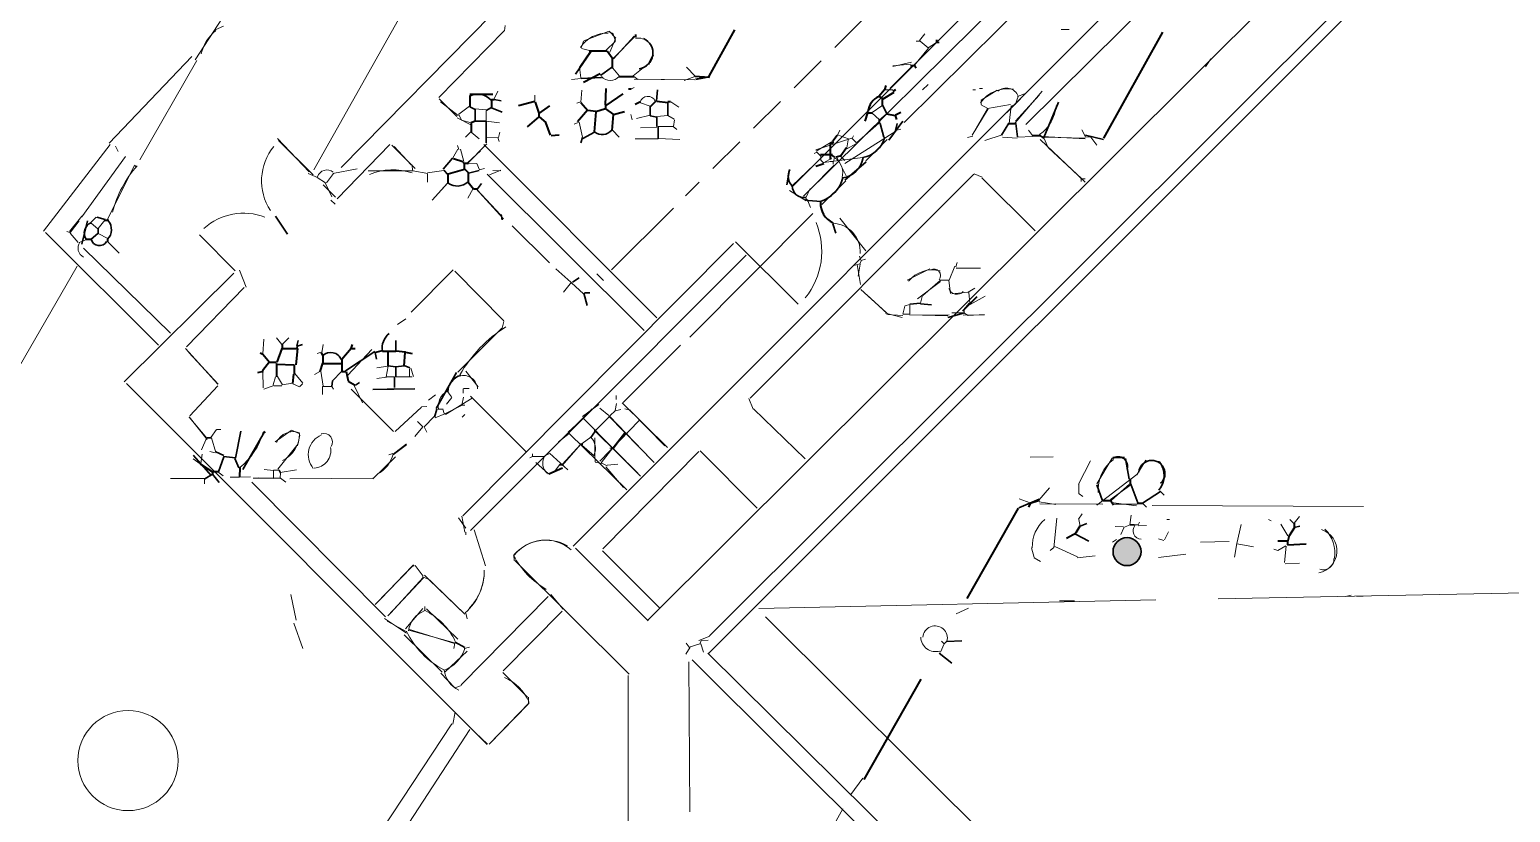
# Model space of a CAD drawing. Header units: millimetres. Extents: x -22015 to 140060, y -26591 to 87788.
# Drawn here: x 68161 to 86665, y 22655 to 32437 of the extents above; entities that cross this region are included whole.
import ezdxf

# ---------------------------------------------------------------- set-up
doc = ezdxf.new("R2010")
doc.units = ezdxf.units.MM
doc.linetypes.add('DASHED', pattern=[716.562987, 474.532405, -242.030582])
for name, color, linetype, lineweight in [('A_MED', 9, 'CONTINUOUS', 20), ('A_THIN', 8, 'CONTINUOUS', 15), ('CHECK', 2, 'CONTINUOUS', 35), ('P_DASHED', 200, 'DASHED', 25), ('P_NOMARK', 6, 'CONTINUOUS', 35), ('P_R', 5, 'CONTINUOUS', 40), ('P_R_MARK', 5, 'CONTINUOUS', 25), ('SYM', 4, 'CONTINUOUS', 25), ('TEXT_SHAPE', 7, 'CONTINUOUS', 30)]:
    doc.layers.add(name, color=color, linetype=linetype, lineweight=lineweight)

msp = doc.modelspace()

# ---------------------------------------------------------------- hatches: boundary and pattern name
at = {"layer": 'TEXT_SHAPE'}
h = msp.add_hatch(color=7, dxfattribs=at)
h.dxf.hatch_style = 1
edge = h.paths.add_edge_path()
edge.add_arc((81875, 25914), 175, 0, 360)

# ---------------------------------------------------------------- linework, layer by layer
at = {"layer": 'A_MED', "lineweight": 20}
for p, q in [((73605, 34053), (71713, 30683)), ((70572, 32583), (70232, 32061)), ((74106, 32490), (74094, 32423)), ((75086, 32295), (75392, 32412)), ((75394, 32411), (75445, 32394)), ((75404, 32418), (75485, 32331)), ((75450, 32393), (75484, 32292)), ((81153, 32437), (81051, 32437)), ((75052, 32208), (75084, 32291)), ((75156, 32174), (75058, 32201)), ((75479, 32288), (75366, 32182)), ((75484, 32321), (75410, 32156)), ((75724, 32349), (75452, 32078)), ((75714, 32353), (75459, 32073)), ((79238, 32293), (79289, 32293)), ((70252, 32050), (69537, 30809)), ((79182, 32030), (78948, 31977)), ((75032, 31968), (75051, 31833)), ((75449, 31957), (75531, 31854)), ((75889, 32010), (75705, 31861)), ((76340, 31801), (76475, 31853)), ((76371, 31966), (76480, 31856)), ((79196, 31985), (78916, 31706)), ((79168, 32007), (78948, 31984)), ((78847, 31685), (78949, 31685)), ((78810, 31486), (78691, 31401)), ((78689, 31392), (78777, 31312)), ((78865, 31379), (78781, 31310)), ((78349, 30763), (78987, 31167)), ((78458, 31109), (78440, 31076)), ((72003, 30324), (72661, 31000)), ((77999, 30905), (77965, 30888)), ((77987, 30933), (78438, 31079)), ((78179, 31029), (77990, 30920)), ((78391, 31059), (78374, 30958)), ((78877, 31062), (78611, 30798)), ((69360, 30851), (68816, 30099)), ((78574, 30838), (78081, 30777)), ((78186, 30830), (78081, 30774)), ((78221, 30839), (78205, 30788)), ((78249, 30842), (78367, 30609)), ((77655, 30425), (77864, 30296)), ((77888, 30296), (77921, 30212)), ((76413, 28595), (77947, 30137)), ((78286, 30082), (78611, 29673)), ((68754, 29481), (67408, 27145)), ((70785, 29430), (70866, 29220)), ((73455, 29436), (72930, 28906)), ((69344, 28034), (70715, 29395)), ((74931, 29279), (74832, 29158)), ((73670, 27856), (74364, 27165)), ((75400, 27606), (75967, 27029)), ((75599, 27391), (75633, 27391)), ((75050, 27257), (74815, 26991)), ((75045, 27251), (74816, 27004)), ((75173, 27343), (75067, 27264)), ((75226, 27336), (75225, 27121)), ((75412, 27205), (75463, 27206)), ((74650, 27136), (74581, 27104)), ((74886, 26934), (74658, 27145)), ((75224, 27121), (75228, 27036)), ((75230, 27030), (75309, 27016)), ((75310, 27021), (75377, 26985)), ((81690, 27080), (81498, 26762)), ((81999, 26875), (82108, 27056)), ((82120, 27053), (82273, 27039)), ((74634, 26887), (74718, 26912)), ((74719, 26916), (74786, 27001)), ((81999, 26876), (81496, 26495)), ((80907, 26712), (80773, 26558)), ((81922, 26747), (81670, 26564)), ((81909, 26763), (81676, 26554)), ((82190, 26492), (84829, 26478)), ((73562, 26356), (73601, 26158)), ((74983, 25957), (75889, 25049)), ((82794, 26030), (83151, 26041)), ((82610, 25881), (82268, 25839)), ((73095, 25620), (73598, 25134)), ((73076, 25203), (72859, 24949)), ((73102, 25227), (73102, 25176)), ((73122, 25201), (73514, 24820)), ((72843, 24875), (73316, 24408)), ((72897, 24945), (73469, 24764)), ((72902, 24934), (73470, 24776)), ((76660, 24856), (76522, 24804)), ((73629, 24669), (73355, 24411)), ((73660, 24720), (73593, 24702)), ((76414, 24718), (76362, 24634)), ((76538, 24763), (76405, 24722)), ((76400, 24537), (76413, 22663)), ((75636, 15872), (75642, 24368)), ((74396, 24097), (74396, 24012)), ((73479, 23908), (73451, 23756)), ((74391, 24007), (73903, 23507)), ((78324, 22701), (77607, 21427))]:
    msp.add_line(p, q, dxfattribs=at)
for centre, radius, start, end in [((75370, 32007), 385, 86.6493, 147.8768), ((75768, 32145), 186, 352.5803, 100.3772), ((71738, 30546), 678, 140.4888, 213.1446), ((78093, 30649), 229, 344.5203, 53.4912), ((70837, 29392), 750, 69.2889, 131.5707), ((78187, 29664), 353, 356.1353, 88.1533), ((74744, 27020), 171, 152.774, 227.9441), ((81996, 26680), 483, 127.037, 183.2009), ((73210, 24878), 318, 109.9226, 171.8622), ((72717, 24423), 848, 25.7448, 62.8863), ((73831, 25376), 1062, 205.5151, 242.3716), ((73204, 24821), 412, 289.0081, 343.24)]:
    msp.add_arc(centre, radius, start, end, dxfattribs=at)
at = {"layer": 'A_THIN', "lineweight": 15}
for p, q in [((76647, 24646), (87229, 35220)), ((76656, 24861), (87137, 35316)), ((83330, 34368), (74955, 25981)), ((75892, 25062), (85141, 34274)), ((77697, 30480), (80342, 33126)), ((77832, 30357), (80476, 32972)), ((80609, 31250), (82259, 32884)), ((73940, 32628), (72056, 30714)), ((70585, 32482), (70482, 32434)), ((74093, 32420), (73277, 31587)), ((79350, 32384), (79281, 32300)), ((79394, 32207), (79218, 31991)), ((79288, 32292), (79391, 32209)), ((79494, 32274), (79391, 32209)), ((70190, 32099), (69154, 31020)), ((78285, 31179), (78251, 31111)), ((78256, 31121), (78393, 31073)), ((78772, 31269), (78493, 31022)), ((79050, 31191), (78982, 31175)), ((69168, 31003), (68333, 29919)), ((75998, 28837), (73838, 31003)), ((77998, 30907), (78048, 30857)), ((78211, 31036), (78190, 31005)), ((78496, 31013), (78375, 30949)), ((78439, 31076), (78489, 31026)), ((77969, 30750), (77690, 30486)), ((78214, 30742), (77923, 30446)), ((78167, 30877), (78048, 30864)), ((78048, 30857), (78048, 30806)), ((78048, 30806), (78082, 30772)), ((78167, 30789), (78201, 30789)), ((78201, 30789), (78201, 30755)), ((75842, 28677), (73881, 30629)), ((77166, 27830), (79961, 30629)), ((80065, 30592), (79965, 30634)), ((80727, 29922), (80061, 30585)), ((77917, 30451), (77861, 30333)), ((68358, 29903), (69774, 28492)), ((70286, 29873), (70729, 29421)), ((68835, 29706), (69920, 28645)), ((76958, 29765), (73577, 26362)), ((74898, 27398), (77114, 29618)), ((76984, 29784), (77767, 29006)), ((73477, 29419), (74088, 28796)), ((75249, 29384), (75333, 29300)), ((70841, 29214), (70121, 28472)), ((69372, 28016), (73881, 23503)), ((75496, 27763), (75478, 27679)), ((75490, 27864), (75490, 27814)), ((75568, 27773), (76131, 27214)), ((77148, 27826), (77201, 27694)), ((75190, 27698), (73672, 26178)), ((75086, 27584), (74890, 27407)), ((75274, 27752), (75072, 27604)), ((75087, 27572), (75797, 26856)), ((75288, 27707), (75400, 27616)), ((75407, 27605), (75929, 27064)), ((75550, 27691), (75482, 27675)), ((75601, 27699), (75669, 27683)), ((75667, 27678), (76101, 27234)), ((77209, 27697), (77853, 27074)), ((74903, 27392), (74771, 27286)), ((75624, 26687), (74905, 27392)), ((75233, 27415), (75761, 26896)), ((75287, 27046), (75779, 27551)), ((75302, 27025), (75597, 27400)), ((75600, 27390), (75460, 27207)), ((75063, 27244), (75216, 27110)), ((74447, 27102), (74414, 27084)), ((74446, 27137), (74446, 27103)), ((74446, 27103), (74582, 27103)), ((76525, 27165), (75326, 25949)), ((76542, 27172), (77252, 26455)), ((80663, 27094), (80951, 27099)), ((72446, 26831), (71413, 26825)), ((75363, 26974), (75581, 26716)), ((75513, 27006), (75377, 26995)), ((72607, 25100), (70940, 26780)), ((82288, 26671), (82339, 26621)), ((80528, 26574), (80664, 26523)), ((80778, 26536), (80984, 26504)), ((73522, 26337), (73613, 26207)), ((73613, 26157), (73613, 26123)), ((73716, 26186), (73860, 25738)), ((75320, 25922), (76034, 25213)), ((72950, 25738), (72481, 25255)), ((72948, 25737), (72549, 25323)), ((72949, 25748), (72966, 25731)), ((72978, 25741), (73081, 25608)), ((74211, 25870), (74216, 25802)), ((74224, 25804), (75654, 24381)), ((73085, 25588), (72637, 25112)), ((73081, 25589), (72674, 25147)), ((73070, 25600), (73155, 25567)), ((73153, 25563), (73601, 25133)), ((71491, 25056), (71424, 25377)), ((74642, 25353), (73556, 24248)), ((74676, 25377), (74829, 25194)), ((88756, 25436), (83013, 25323)), ((74817, 25171), (74081, 24424)), ((77272, 25205), (82233, 25312)), ((71462, 25018), (71577, 24702)), ((72598, 25078), (72869, 24893)), ((72629, 25044), (72875, 24911)), ((73611, 25143), (73629, 25076)), ((84457, 18032), (77358, 25100)), ((76554, 24803), (76537, 24758)), ((76642, 24809), (76557, 24805)), ((73477, 24771), (73461, 24703)), ((76367, 24771), (76403, 24722)), ((76549, 24760), (76581, 24658)), ((76637, 24647), (81192, 20142)), ((79947, 21074), (76440, 24561)), ((73469, 24216), (73302, 24396)), ((73559, 24243), (73475, 24212)), ((74076, 24405), (74385, 24094)), ((74404, 24023), (73904, 23506)), ((68855, 16831), (73439, 23760)), ((73662, 23690), (70891, 19451)), ((73884, 23506), (73735, 23649)), ((78573, 23083), (78424, 22879))]:
    msp.add_line(p, q, dxfattribs=at)
msp.add_circle((69391, 23303), 626, dxfattribs=at)
for centre, radius, start, end in [((77129, 29668), 931, 321.1634, 22.6039), ((75033, 27203), 199, 336.7949, 44.0592), ((74618, 25520), 537, 60.4539, 138.8588), ((74604, 25570), 488, 48.3074, 142.3048), ((75153, 26369), 1070, 208.0788, 239.9726), ((73143, 25676), 700, 311.2651, 0.6233), ((73193, 25661), 648, 316.1312, 2.0044), ((73669, 24481), 332, 188.1196, 244.0828), ((73851, 23794), 601, 23.2694, 65.9159)]:
    msp.add_arc(centre, radius, start, end, dxfattribs=at)
at = {"layer": 'CHECK', "lineweight": 30}
msp.add_line((76295, 28492), (75579, 27776), dxfattribs=at)
at = {"layer": 'P_DASHED', "lineweight": 30}
msp.add_line((79070, 33055), (76358, 30360), dxfattribs=at)
at = {"layer": 'P_NOMARK', "lineweight": 30}
for p, q in [((83695, 35854), (79090, 31275)), ((79075, 31292), (78900, 31054)), ((79001, 31262), (78983, 31178)), ((76209, 30204), (75434, 29437))]:
    msp.add_line(p, q, dxfattribs=at)
at = {"layer": 'P_NOMARK', "lineweight": 40}
for p, q in [((81583, 31080), (82324, 32404)), ((78978, 31363), (78994, 31312)), ((79048, 31400), (78981, 31366))]:
    msp.add_line(p, q, dxfattribs=at)
at = {"layer": 'P_R', "lineweight": 30}
msp.add_line((80778, 26568), (80521, 26462), dxfattribs=at)
at = {"layer": 'P_R', "lineweight": 40}
for p, q in [((80663, 26517), (80643, 26468)), ((79878, 25328), (80517, 26455)), ((78590, 23068), (79303, 24322))]:
    msp.add_line(p, q, dxfattribs=at)
at = {"layer": 'P_R_MARK', "lineweight": 20}
for p, q in [((79893, 25206), (79741, 25136)), ((79590, 24760), (79544, 24656)), ((79556, 24794), (79589, 24760))]:
    msp.add_line(p, q, dxfattribs=at)
at = {"layer": 'P_R_MARK', "lineweight": 30}
for p, q in [((79810, 24801), (79623, 24791)), ((79528, 24646), (79687, 24519)), ((79623, 24794), (79589, 24760))]:
    msp.add_line(p, q, dxfattribs=at)
at = {"layer": 'P_R_MARK', "lineweight": 20}
for centre, radius, start, end in [((79477, 24833), 153, 345.1359, 176.136), ((79485, 24852), 188, 182.5163, 285.4955)]:
    msp.add_arc(centre, radius, start, end, dxfattribs=at)
at = {"layer": 'SYM', "lineweight": 15}
for p, q in [((69235, 30981), (69269, 30914)), ((69473, 30744), (69490, 30727)), ((68782, 30048), (68671, 29907)), ((68625, 29914), (68676, 29898)), ((68670, 29895), (68770, 29777)), ((68866, 29811), (68781, 29777)), ((69138, 29787), (69282, 29645))]:
    msp.add_line(p, q, dxfattribs=at)
at = {"layer": 'SYM', "lineweight": 20}
for p, q in [((69469, 30734), (69134, 30063)), ((68816, 30106), (68660, 29913)), ((68930, 30018), (69013, 29949)), ((69101, 30054), (69018, 29951)), ((69018, 29888), (69139, 29825))]:
    msp.add_line(p, q, dxfattribs=at)
at = {"layer": 'SYM', "lineweight": 30}
for p, q in [((68883, 30049), (68812, 29755)), ((68995, 30093), (68927, 30025)), ((69104, 30063), (69002, 30095)), ((69013, 29889), (68930, 29819)), ((69017, 29953), (69016, 29885))]:
    msp.add_line(p, q, dxfattribs=at)
at = {"layer": 'SYM', "lineweight": 40}
for p, q in [((69101, 30054), (69152, 30054)), ((68864, 29817), (68931, 29818)), ((69135, 29818), (69135, 29784))]:
    msp.add_line(p, q, dxfattribs=at)
at = {"layer": 'SYM', "lineweight": 20}
for centre, radius, start, end in [((70783, 32036), 486, 127.0019, 168.4286), ((70542, 29813), 1388, 138.2995, 165.6342)]:
    msp.add_arc(centre, radius, start, end, dxfattribs=at)
at = {"layer": 'SYM', "lineweight": 40}
msp.add_arc((78860, 31393), 223, 111.3986, 174.7138, dxfattribs=at)
at = {"layer": 'SYM', "lineweight": 30}
for centre, radius, start, end in [((68981, 29897), 137, 111.6767, 214.1917), ((69003, 29937), 180, 317.9057, 38.1865), ((69032, 29845), 107, 195.5202, 329.223)]:
    msp.add_arc(centre, radius, start, end, dxfattribs=at)
at = {"layer": 'SYM', "lineweight": 15}
msp.add_arc((68895, 29708), 129, 146.6943, 242.6495, dxfattribs=at)
at = {"layer": 'TEXT_SHAPE', "lineweight": 40}
for p, q in [((76968, 32434), (76649, 31856)), ((76968, 32434), (76649, 31856)), ((75732, 32375), (75732, 32341)), ((79493, 32311), (79492, 32277)), ((75155, 32171), (75376, 32172)), ((75377, 32172), (75442, 32086)), ((75443, 32087), (75443, 31952)), ((75290, 31886), (75084, 31775)), ((75527, 31851), (75713, 31851)), ((76655, 31837), (76476, 31851)), ((76658, 31845), (76483, 31815)), ((79170, 31989), (79221, 31989)), ((79218, 31988), (79236, 31955)), ((75363, 31699), (75354, 31496)), ((78845, 31686), (78775, 31603)), ((78959, 31651), (78823, 31568)), ((78860, 31737), (78844, 31686)), ((78983, 31683), (78950, 31665)), ((73663, 31629), (73951, 31630)), ((73663, 31612), (73663, 31477)), ((73934, 31562), (73968, 31562)), ((73934, 31562), (73934, 31461)), ((74473, 31540), (74271, 31485)), ((74477, 31529), (74525, 31393)), ((74659, 31483), (74527, 31392)), ((75048, 31526), (75135, 31427)), ((75357, 31496), (75357, 31445)), ((75574, 31636), (75360, 31490)), ((75795, 31535), (75727, 31500)), ((75988, 31542), (75918, 31477)), ((76000, 31542), (76136, 31527)), ((78780, 31603), (78814, 31585)), ((78813, 31584), (78813, 31482)), ((73679, 31275), (73679, 31156)), ((73729, 31293), (73680, 31273)), ((74523, 31347), (74377, 31221)), ((74526, 31394), (74526, 31343)), ((74529, 31347), (74612, 31277)), ((74609, 31275), (74665, 31119)), ((75133, 31431), (75008, 31284)), ((75137, 31432), (75239, 31418)), ((75236, 31411), (75215, 31158)), ((75356, 31448), (75239, 31408)), ((75358, 31448), (75456, 31375)), ((75453, 31378), (75436, 31175)), ((75594, 31410), (75459, 31373)), ((78632, 31396), (78597, 31294)), ((78626, 31398), (78694, 31398)), ((78778, 31313), (78778, 31263)), ((78863, 31383), (78981, 31362)), ((74679, 31113), (74780, 31121)), ((78251, 31112), (78198, 31045)), ((80404, 31264), (80489, 31264)), ((80692, 31112), (80793, 31112)), ((78167, 31017), (78167, 30814)), ((78167, 30992), (78167, 30874)), ((78368, 30960), (78300, 30859)), ((73460, 30826), (73577, 30789)), ((73573, 30782), (73590, 30765)), ((73593, 30768), (73644, 30768)), ((73593, 30768), (73593, 30700)), ((78086, 30761), (77985, 30725)), ((78195, 30874), (78043, 30873)), ((78170, 30877), (78219, 30842)), ((78302, 30859), (78234, 30841)), ((73336, 30681), (73385, 30629)), ((73389, 30633), (73389, 30514)), ((73596, 30690), (73390, 30629)), ((73593, 30700), (73643, 30650)), ((73643, 30650), (73643, 30531)), ((73641, 30530), (73709, 30446)), ((73710, 30447), (73761, 30447)), ((77856, 30328), (77890, 30295)), ((79996, 29097), (79818, 28920)), ((71316, 28502), (71316, 28452)), ((72193, 28504), (72177, 28454)), ((71044, 28399), (71077, 28381)), ((71075, 28380), (71161, 28281)), ((71314, 28452), (71251, 28282)), ((71316, 28452), (71502, 28452)), ((71508, 28451), (71487, 28247)), ((71503, 28486), (71502, 28452)), ((71805, 28400), (71822, 28367)), ((71824, 28368), (71824, 28266)), ((72061, 28317), (72061, 28266)), ((72178, 28454), (72063, 28315)), ((72180, 28452), (72231, 28452)), ((72569, 28422), (72484, 28404)), ((72570, 28419), (72637, 28419)), ((72637, 28419), (72739, 28419)), ((72637, 28419), (72637, 28233)), ((72739, 28422), (72858, 28410)), ((72850, 28403), (72836, 28234)), ((72858, 28406), (72943, 28388)), ((71078, 28166), (71010, 28148)), ((71159, 28285), (71070, 28171)), ((71163, 28283), (71248, 28283)), ((71248, 28266), (71247, 28097)), ((71247, 28257), (71468, 28246)), ((71458, 28132), (71448, 28013)), ((71468, 28249), (71468, 28131)), ((71820, 28267), (71786, 28166)), ((71824, 28266), (72061, 28266)), ((72061, 28266), (72061, 28165)), ((72061, 28165), (72111, 28165)), ((72116, 28166), (72141, 28046)), ((72143, 28043), (72228, 27993)), ((70207, 27119), (70431, 26864)), ((70293, 27011), (70446, 26912)), ((70448, 26914), (70515, 26914)), ((70448, 26914), (70448, 26880)), ((70787, 26965), (70786, 26846)), ((74651, 26885), (74820, 26960)), ((74785, 27002), (74819, 27002)), ((81916, 26823), (81916, 26756)), ((81577, 26553), (81678, 26553)), ((81673, 26549), (81706, 26498)), ((82000, 26519), (82068, 26519)), ((81238, 26145), (81120, 26076)), ((81284, 26233), (81233, 26149)), ((83899, 26115), (83883, 26047)), ((83969, 26214), (83900, 26113)), ((83964, 26268), (83964, 26217)), ((83760, 26048), (83879, 26048)), ((83879, 26048), (83879, 25997)), ((83879, 25998), (84115, 26011))]:
    msp.add_line(p, q, dxfattribs=at)
at = {"layer": 'TEXT_SHAPE', "lineweight": 30}
for p, q in [((79492, 32277), (79526, 32277)), ((75173, 32159), (74982, 31881)), ((75169, 32163), (75038, 31967)), ((75953, 32120), (75896, 32002)), ((75307, 31837), (75053, 31828)), ((75433, 31965), (75297, 31864)), ((76009, 31683), (75997, 31547)), ((73661, 31473), (73728, 31439)), ((73933, 31462), (73866, 31426)), ((73934, 31461), (74067, 31405)), ((73968, 31565), (74053, 31548)), ((75916, 31479), (75915, 31361)), ((76136, 31530), (76136, 31361)), ((78824, 31488), (78872, 31385)), ((81020, 31529), (80834, 31089)), ((73730, 31444), (73730, 31292)), ((73730, 31292), (73865, 31292)), ((73865, 31292), (73865, 31024)), ((75915, 31359), (75999, 31341)), ((76000, 31344), (76000, 31226)), ((75070, 31090), (75051, 31022)), ((75222, 31154), (75074, 31078)), ((75444, 31179), (75528, 31094)), ((76017, 31226), (76016, 31074)), ((78788, 31265), (78836, 31091)), ((80396, 31269), (80308, 31119)), ((80485, 31264), (80505, 31095)), ((80792, 31111), (80841, 31075)), ((81580, 31064), (81357, 31118)), ((78194, 31045), (78182, 31010)), ((73444, 30830), (73328, 30692)), ((78299, 30853), (78349, 30802)), ((78617, 30786), (78350, 30555)), ((73781, 30677), (73645, 30643)), ((77655, 30688), (77622, 30496)), ((78362, 30547), (78059, 30252)), ((73739, 30453), (74082, 30074)), ((73751, 30438), (74045, 30124)), ((73810, 30516), (73758, 30449)), ((77895, 30303), (78047, 30289)), ((71233, 30107), (71386, 29881)), ((74052, 30127), (74068, 30060)), ((74193, 29984), (74660, 29522)), ((78199, 30012), (78235, 29895)), ((74739, 29449), (74925, 29280)), ((74934, 29272), (75084, 29135)), ((75027, 29335), (74945, 29281)), ((75086, 29145), (75129, 28991)), ((75096, 29148), (75164, 29148)), ((79296, 29020), (79160, 29005)), ((79296, 29011), (79432, 28996)), ((79831, 28893), (79637, 28840)), ((79905, 29019), (79837, 28934)), ((71516, 28554), (71499, 28486)), ((71571, 28501), (71503, 28483)), ((72739, 28554), (72739, 28419)), ((72476, 28416), (72107, 28172)), ((72481, 28401), (72496, 28317)), ((72060, 28166), (71946, 28048)), ((72637, 28237), (72739, 28223)), ((72840, 28237), (72738, 28223)), ((72738, 28216), (72738, 28098)), ((72843, 28240), (72912, 28209)), ((73241, 27703), (73494, 28151)), ((71945, 28047), (71940, 27979)), ((72282, 28028), (72232, 27993)), ((72975, 27950), (72449, 27941)), ((72721, 28098), (72721, 27963)), ((73218, 27602), (73090, 27475)), ((73252, 27696), (73221, 27594)), ((75406, 27601), (75236, 27432)), ((75481, 27679), (75413, 27611)), ((70800, 27418), (70734, 27082)), ((71098, 27410), (70827, 26941)), ((75223, 27410), (75174, 27341)), ((75226, 27442), (75226, 27408)), ((70381, 27336), (70432, 27336)), ((72870, 27255), (72706, 27126)), ((72871, 27254), (72706, 27129)), ((75040, 27256), (75073, 27256)), ((70487, 27160), (70590, 27113)), ((70588, 27098), (70522, 26912)), ((70584, 27104), (70736, 27085)), ((70726, 27079), (70776, 26960)), ((74486, 27026), (74645, 26885)), ((81844, 27089), (81697, 27092)), ((81900, 26820), (81854, 27078)), ((70447, 26880), (70349, 26823)), ((70448, 26880), (70530, 26777)), ((71280, 26932), (71297, 26899)), ((81496, 26750), (81569, 26550)), ((81922, 26758), (82008, 26522)), ((82291, 26667), (82068, 26518)), ((80781, 26551), (80663, 26515)), ((81230, 26134), (81397, 26046)), ((81372, 26266), (81288, 26231)), ((81914, 26249), (81965, 26249)), ((84033, 26230), (83965, 26214)), ((73480, 24782), (73599, 24717))]:
    msp.add_line(p, q, dxfattribs=at)
at = {"layer": 'TEXT_SHAPE', "lineweight": 15}
for p, q in [((82920, 32073), (82855, 31970)), ((75712, 31849), (75763, 31815)), ((75063, 31682), (75048, 31530)), ((75645, 31699), (75679, 31699)), ((75645, 31688), (75679, 31688)), ((75714, 31714), (75681, 31696)), ((79389, 31753), (79321, 31685)), ((79948, 31686), (79982, 31686)), ((80033, 31703), (80067, 31703)), ((73280, 31572), (73501, 31351)), ((73296, 31535), (73517, 31364)), ((74476, 31619), (74476, 31596)), ((76136, 31542), (76170, 31542)), ((76136, 31530), (76170, 31530)), ((80427, 31483), (80404, 31264)), ((80593, 31634), (80507, 31601)), ((75675, 31377), (75691, 31309)), ((73678, 31156), (73781, 31074)), ((74014, 31088), (74030, 31037)), ((81352, 31081), (80845, 31092)), ((81353, 31097), (81420, 31093)), ((81422, 31092), (81499, 30991)), ((71261, 31076), (71655, 30658)), ((71273, 31053), (71704, 30623)), ((72689, 30993), (72981, 30702)), ((72718, 30976), (72929, 30748)), ((73512, 30944), (73446, 30825)), ((73507, 30987), (73527, 30937)), ((76016, 31075), (76287, 31065)), ((80788, 31063), (81352, 30532)), ((80839, 31076), (80891, 30959)), ((80894, 30960), (81305, 30577)), ((72938, 30751), (72952, 30667)), ((73644, 30769), (73745, 30765)), ((73750, 30764), (73784, 30686)), ((71641, 30640), (71759, 30589)), ((71756, 30587), (71858, 30521)), ((71960, 30640), (71873, 30523)), ((72255, 30696), (71951, 30637)), ((73846, 30703), (73779, 30685)), ((74051, 30680), (73908, 30621)), ((73948, 30677), (74050, 30673)), ((81300, 30572), (81351, 30572)), ((81300, 30572), (81300, 30539)), ((71927, 30306), (71978, 30256)), ((78534, 29512), (78447, 29484)), ((78539, 29505), (78516, 29354)), ((78533, 29606), (78549, 29555)), ((78605, 29569), (78554, 29553)), ((79535, 29304), (79653, 29304)), ((78624, 29122), (78876, 28890)), ((79973, 29206), (79888, 29156)), ((79899, 29153), (79910, 29017)), ((78872, 28878), (79075, 28865)), ((79099, 28983), (79074, 28882)), ((79076, 28881), (79161, 28881)), ((79160, 29003), (79098, 28987)), ((79161, 29000), (79161, 28881)), ((79161, 28867), (79652, 28872)), ((79686, 28899), (79805, 28899)), ((79805, 28899), (79838, 28899)), ((79837, 28897), (79888, 28863)), ((79839, 28933), (79838, 28899)), ((79889, 28865), (80093, 28877)), ((72861, 28822), (72759, 28754)), ((70109, 28452), (70515, 28007)), ((70151, 28404), (70516, 28008)), ((72640, 28233), (72618, 28098)), ((72908, 28200), (72907, 28098)), ((72925, 28205), (72957, 28103)), ((70512, 27986), (70163, 27610)), ((70512, 27986), (70163, 27610)), ((71213, 27985), (71315, 27985)), ((72217, 27990), (72320, 27772)), ((73579, 27947), (73579, 27896)), ((73653, 27951), (73585, 27954)), ((72339, 27785), (72707, 27416)), ((73233, 27874), (73148, 27806)), ((73585, 27846), (73564, 27745)), ((70155, 27595), (70378, 27333)), ((70156, 27597), (70379, 27317)), ((72730, 27417), (73060, 27720)), ((72730, 27417), (73060, 27720)), ((73059, 27724), (73127, 27728)), ((73059, 27724), (73127, 27728)), ((73262, 27693), (73330, 27693)), ((73326, 27692), (73342, 27641)), ((73567, 27745), (73351, 27635)), ((73567, 27744), (73601, 27744)), ((73601, 27626), (73567, 27592)), ((71090, 27418), (71107, 27401)), ((73077, 27472), (72975, 27354)), ((73007, 27541), (73075, 27474)), ((70317, 27133), (70300, 27014)), ((70514, 26912), (70581, 26860)), ((70668, 26846), (70786, 26846)), ((71023, 26836), (71210, 26827)), ((71210, 26931), (71210, 26830)), ((71497, 26938), (71294, 26903)), ((71297, 26833), (71364, 26781)), ((69922, 26829), (70346, 26829)), ((70346, 26829), (70346, 26762)), ((71210, 26830), (71294, 26830)), ((82068, 26519), (82118, 26469)), ((80998, 26331), (80960, 25961)), ((81316, 26388), (81267, 26319)), ((81273, 26316), (81291, 26232)), ((81927, 26368), (81911, 26249)), ((82031, 26284), (82013, 26250)), ((82372, 26317), (82406, 26317)), ((83642, 26316), (83675, 26298)), ((83910, 26314), (83960, 26264)), ((81728, 26226), (81830, 26222)), ((82395, 26162), (82343, 26060)), ((80680, 25960), (80715, 25842)), ((81742, 26067), (81692, 26031)), ((82334, 26053), (82268, 26073)), ((80713, 25838), (80794, 25791)), ((84674, 25369), (84606, 25353)), ((84741, 25356), (84826, 25356)), ((81031, 25299), (81217, 25297))]:
    msp.add_line(p, q, dxfattribs=at)
at = {"layer": 'TEXT_SHAPE', "lineweight": 20}
for p, q in [((74013, 31666), (73961, 31565)), ((75054, 31826), (74934, 31813)), ((75717, 31817), (76475, 31808)), ((75764, 31817), (76340, 31809)), ((80251, 31679), (80051, 31557)), ((80814, 31666), (80477, 31274)), ((73659, 31482), (73524, 31380)), ((74476, 31596), (74476, 31529)), ((75051, 31533), (75000, 31517)), ((75794, 31522), (75916, 31480)), ((76173, 31535), (76274, 31467)), ((80052, 31551), (80052, 31500)), ((80054, 31498), (80134, 31450)), ((80419, 31501), (80133, 31451)), ((80543, 31570), (80374, 31402)), ((80474, 31498), (80423, 31481)), ((80513, 31600), (80478, 31499)), ((80777, 31618), (80480, 31294)), ((73505, 31336), (73682, 31241)), ((73525, 31375), (73559, 31307)), ((73559, 31304), (73678, 31272)), ((73731, 31447), (73866, 31436)), ((73866, 31427), (73865, 31292)), ((73865, 31292), (74034, 31271)), ((73865, 31292), (73866, 31106)), ((75017, 31278), (74967, 31257)), ((75030, 31279), (75070, 31091)), ((75914, 31367), (75746, 31327)), ((76135, 31365), (75999, 31353)), ((76138, 31365), (76217, 31316)), ((76220, 31310), (76206, 31226)), ((80139, 31447), (79939, 31116)), ((80132, 31451), (79942, 31127)), ((73674, 31161), (73608, 31092)), ((73870, 31091), (74017, 31085)), ((74038, 31156), (74021, 31088)), ((76000, 31216), (75796, 31209)), ((76017, 31226), (76203, 31226)), ((76202, 31225), (76251, 31189)), ((79948, 31107), (79881, 31088)), ((80316, 31122), (80096, 31053)), ((80318, 31094), (80504, 31080)), ((80692, 31102), (80506, 31093)), ((80643, 31181), (80695, 31115)), ((81351, 31073), (80819, 31101)), ((81311, 31185), (81356, 31098)), ((73545, 30942), (73586, 30788)), ((73876, 31008), (73623, 30756)), ((73794, 30923), (73637, 30775)), ((75728, 31074), (76016, 31074)), ((72394, 30673), (72949, 30673)), ((72950, 30673), (73136, 30638)), ((73339, 30678), (73133, 30648)), ((73135, 30632), (73135, 30531)), ((71830, 30496), (71982, 30344)), ((71853, 30524), (71938, 30347)), ((73386, 30521), (73190, 30307)), ((73385, 30518), (73190, 30307)), ((73706, 30450), (73639, 30331)), ((78501, 29500), (78544, 29251)), ((78555, 29556), (78534, 29506)), ((79128, 29305), (79411, 29449)), ((79722, 29479), (79653, 29304)), ((79751, 29525), (79735, 29474)), ((79738, 29460), (80043, 29454)), ((79738, 29456), (80043, 29456)), ((79545, 29290), (79258, 29072)), ((79538, 29300), (79322, 29115)), ((79647, 29303), (79669, 29138)), ((78550, 29188), (78862, 28905)), ((79317, 29118), (79293, 29017)), ((79687, 29134), (79890, 29155)), ((80100, 29106), (79916, 29000)), ((78855, 28893), (79066, 28841)), ((79160, 28872), (79635, 28860)), ((79827, 28868), (80093, 28874)), ((74061, 28708), (73513, 28158)), ((74088, 28791), (74066, 28706)), ((71088, 28570), (71075, 28384)), ((71245, 28584), (71314, 28501)), ((71401, 28587), (71316, 28502)), ((71828, 28502), (71814, 28400)), ((71806, 28405), (71755, 28389)), ((72437, 28441), (72139, 28119)), ((71077, 28164), (71079, 27961)), ((71476, 28138), (71575, 28017)), ((71790, 28163), (71723, 28129)), ((71801, 28167), (71830, 27980)), ((72637, 28232), (72502, 28212)), ((73612, 28169), (73768, 27975)), ((71090, 27943), (71215, 27990)), ((71233, 28100), (71206, 27997)), ((71258, 28103), (71321, 27999)), ((71450, 28017), (71315, 27997)), ((71533, 27974), (71449, 28009)), ((71572, 28010), (71538, 27976)), ((71823, 27979), (71942, 27979)), ((71823, 27979), (71823, 27878)), ((71939, 27978), (71957, 27945)), ((72180, 27943), (72707, 27416)), ((72721, 27953), (72449, 27939)), ((72620, 28094), (72501, 28077)), ((72619, 28098), (72721, 28098)), ((72720, 27950), (72975, 27943)), ((72738, 28098), (72907, 28098)), ((72907, 28098), (72941, 28098)), ((73692, 27830), (73360, 27628)), ((73438, 27841), (73371, 27755)), ((73383, 27914), (73435, 27848)), ((73350, 27635), (73231, 27584)), ((70496, 27440), (70427, 27339)), ((70551, 27440), (70500, 27440)), ((70799, 27419), (70738, 27082)), ((71228, 27286), (71428, 27427)), ((71436, 27432), (71540, 27385)), ((73091, 27473), (73127, 27407)), ((70375, 27339), (70309, 27186)), ((70436, 27337), (70489, 27152)), ((71501, 27238), (71263, 26944)), ((71539, 27369), (71511, 27234)), ((70205, 27075), (70291, 27009)), ((70414, 27163), (70481, 27147)), ((72735, 27097), (72452, 26825)), ((72700, 27139), (72649, 27123)), ((81417, 27047), (81267, 26757)), ((70786, 26846), (70922, 26847)), ((71091, 26940), (71210, 26928)), ((71210, 26931), (71278, 26931)), ((71295, 26898), (71294, 26830)), ((69922, 26829), (70346, 26829)), ((71210, 26830), (70956, 26830)), ((81271, 26755), (81274, 26637)), ((80784, 26513), (81572, 26506)), ((80983, 26509), (81492, 26508)), ((81276, 26634), (81321, 26601)), ((81675, 26528), (81995, 26485)), ((81712, 26507), (82000, 26506)), ((84030, 26354), (83963, 26269)), ((81834, 26213), (81799, 26129)), ((81915, 26247), (81829, 26217)), ((81965, 26249), (82016, 26249)), ((82016, 26238), (82118, 26239)), ((83300, 26251), (83248, 26014)), ((83797, 26259), (83886, 26110)), ((80962, 25965), (80913, 25929)), ((80973, 25979), (81255, 25848)), ((83247, 26014), (83218, 25845)), ((83252, 26013), (83454, 25975)), ((83759, 25927), (83708, 25944)), ((83859, 25986), (83760, 25929)), ((83862, 25980), (83841, 25778)), ((81253, 25836), (81475, 25863)), ((83851, 25763), (84031, 25771))]:
    msp.add_line(p, q, dxfattribs=at)
at = {"layer": 'TEXT_SHAPE'}
msp.add_circle((81875, 25914), 175, dxfattribs=at)
at = {"layer": 'TEXT_SHAPE', "lineweight": 30}
for centre, radius, start, end in [((75752, 32144), 199, 278.0944, 65.6047), ((73763, 31413), 218, 41.05, 116.5802), ((75317, 31283), 157, 232.1802, 318.8859), ((78510, 31181), 349, 280.5615, 345.4543), ((78281, 30882), 300, 277.2889, 351.9186), ((73504, 30680), 198, 235.1809, 313.2137), ((77827, 30605), 185, 154.0531, 221.8057), ((77913, 30695), 427, 287.8845, 344.9958), ((77836, 30483), 144, 179.5645, 279.136), ((72782, 28466), 214, 126.3657, 192.509), ((71923, 28259), 144, 22.6538, 132.3939), ((73603, 27907), 215, 103.8724, 178.5422), ((81764, 26982), 118, 340.853, 125.788), ((82184, 26889), 164, 312.46, 173.4793), ((82054, 26864), 285, 320.5654, 38.3399)]:
    msp.add_arc(centre, radius, start, end, dxfattribs=at)
at = {"layer": 'TEXT_SHAPE', "lineweight": 20}
for centre, radius, start, end in [((75416, 31945), 145, 220.9419, 319.7457), ((80386, 31276), 423, 80.2518, 144.3365), ((80365, 31547), 160, 21.1688, 131.1383), ((75887, 31502), 101, 24.9558, 162.7469), ((80495, 31531), 496, 305.4695, 354.6984), ((79443, 29050), 385, 75.4275, 141.1467), ((79462, 29363), 82.7, 321.2903, 120.5269), ((79749, 29238), 109, 200.0741, 316.4511), ((73581, 27937), 178, 3.2576, 99.3894), ((73479, 27731), 211, 118.1317, 189.831), ((70246, 27637), 864, 308.8101, 344.6418), ((71455, 27188), 226, 69.9103, 156.5995), ((71165, 27389), 370, 294.7828, 359.8167), ((84220, 25923), 279, 280.9653, 72.131), ((84061, 25899), 412, 350.3455, 45.8264), ((84328, 25818), 132, 250.736, 4.5043)]:
    msp.add_arc(centre, radius, start, end, dxfattribs=at)
at = {"layer": 'TEXT_SHAPE', "lineweight": 15}
for centre, radius, start, end in [((71876, 30562), 121, 49.5593, 162.7623), ((72703, 29936), 750, 71.39, 113.0861), ((75029, 27271), 1717, 122.2456, 150.234), ((71839, 27285), 107, 326.6385, 108.6362), ((71908, 27125), 265, 111.624, 219.9983), ((71704, 27179), 222, 273.7707, 9.5744), ((72324, 27224), 389, 297.9846, 346.8185), ((81127, 25980), 436, 129.7728, 182.5073), ((82056, 26174), 106, 140.4227, 266.6156)]:
    msp.add_arc(centre, radius, start, end, dxfattribs=at)
at = {"layer": 'TEXT_SHAPE', "lineweight": 40}
msp.add_arc((78303, 30261), 258, 175.2475, 247.1776, dxfattribs=at)

doc.saveas('drawing.dxf')
